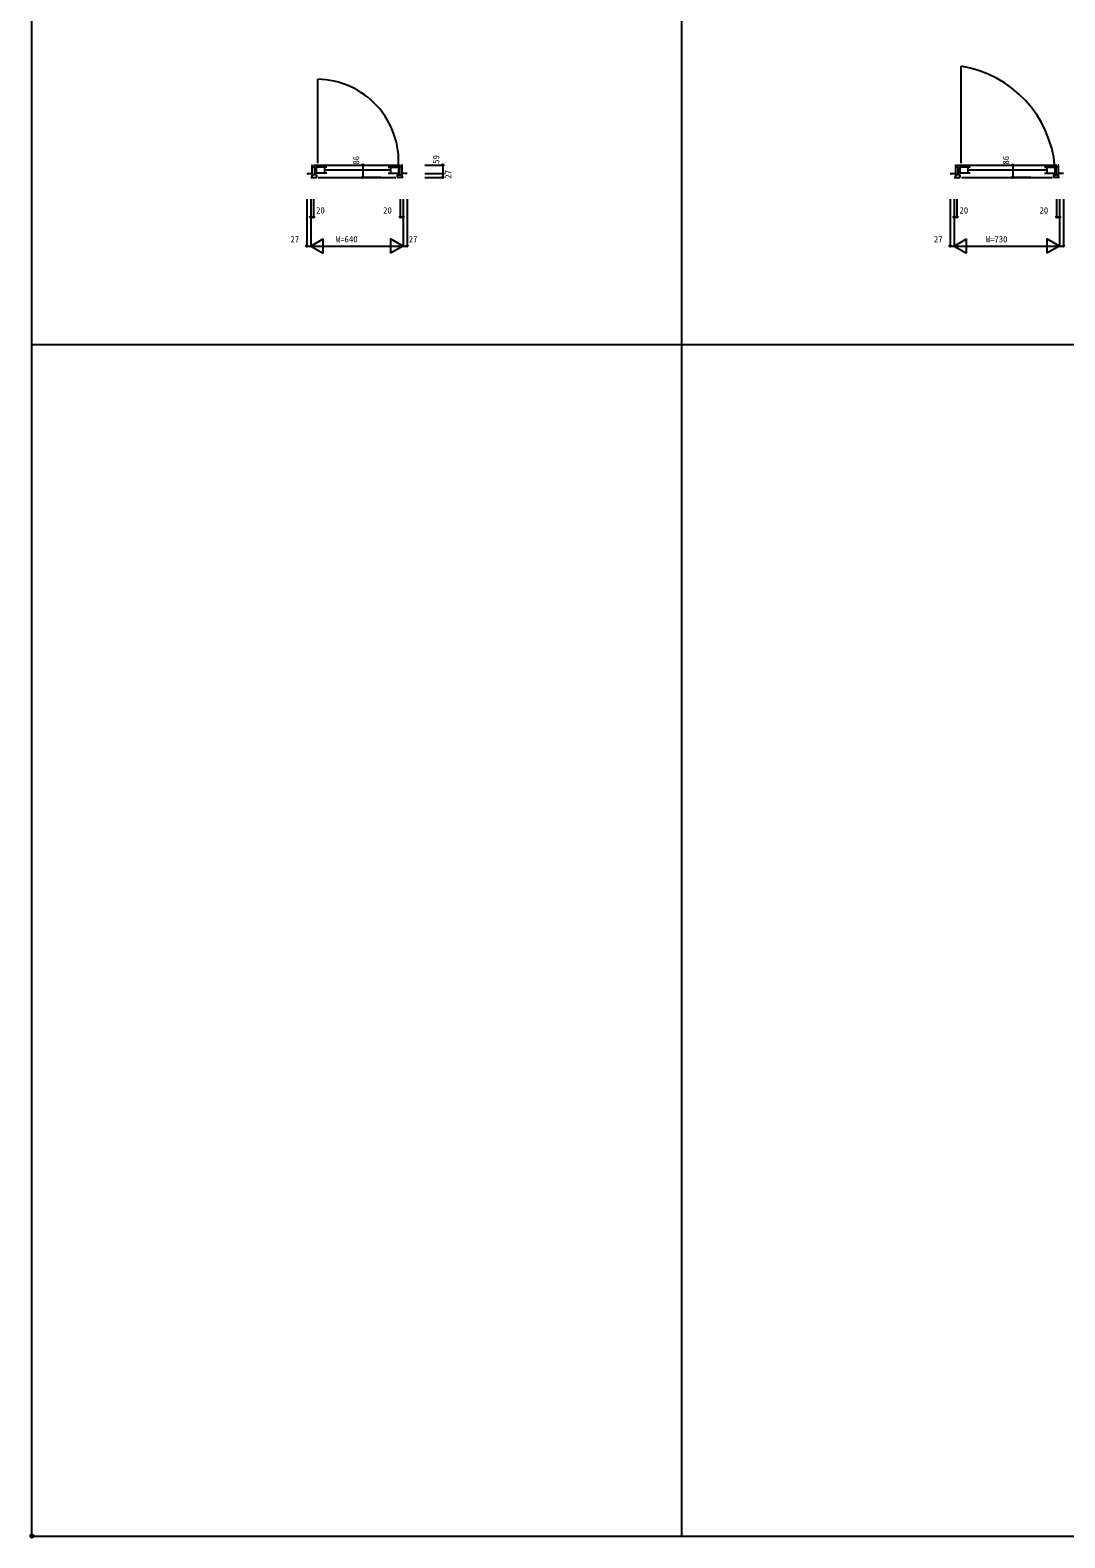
# Model space of a CAD drawing. Units: millimetres, scale not verified. Extents: x -13762 to 13750, y -10012 to 10000.
# Drawn here: x -13762 to -6598, y -10012 to 427 of the extents above; entities that cross this region are included whole.
import ezdxf
from ezdxf.enums import TextEntityAlignment as Align

# ---------------------------------------------------------------- set-up
doc = ezdxf.new("R2010")
doc.units = ezdxf.units.MM
doc.header["$LTSCALE"] = 50
doc.header["$PDMODE"] = 32
doc.header["$PDSIZE"] = 25
for name, color, linetype in [('0-2_YKK_B1', 4, 'Continuous'), ('0-4_YKK_F1', 7, 'Continuous'), ('0-6_YKK_N1', 2, 'Continuous')]:
    doc.layers.add(name, color=color, linetype=linetype)
doc.styles.add('ＭＳ ゴシック', font='')
doc.styles.get('ＭＳ ゴシック').set_extended_font_data('MS Gothic')

msp = doc.modelspace()

# ---------------------------------------------------------------- linework, layer by layer
at = {"layer": '0-2_YKK_B1'}
for p, q in [((-7316.5, -493.29), (-7316.5, 176.7)), ((-11771.5, -493.29), (-11771.5, 86.7)), ((-11811, -520.3), (-11794, -520.3)), ((-11801, -506.8), (-11199, -506.8)), ((-11794, -520.3), (-11794, -575.8)), ((-11725.4, -520.8), (-11725.4, -562.8)), ((-11267.6, -520.8), (-11267.6, -562.8)), ((-11189, -520.3), (-11206, -520.3)), ((-11206, -520.3), (-11206, -575.8)), ((-7356, -520.3), (-7339, -520.3)), ((-7346, -506.8), (-6654, -506.8)), ((-7339, -520.3), (-7339, -575.8)), ((-7270.4, -520.8), (-7270.4, -562.8)), ((-6722.6, -520.8), (-6722.6, -562.8)), ((-6644, -520.3), (-6661, -520.3)), ((-6661, -520.3), (-6661, -575.8)), ((-11847, -565.8), (-11811, -565.8)), ((-11820, -592.8), (-11779, -592.8)), ((-11779, -575.8), (-11811, -575.8)), ((-11708.4, -562.8), (-11781, -562.8)), ((-11779, -575.8), (-11779, -592.8)), ((-11769, -592.8), (-11231, -592.8)), ((-11720.4, -540), (-11272.6, -540)), ((-11284.6, -562.8), (-11212, -562.8)), ((-11221, -575.8), (-11189, -575.8)), ((-11221, -575.8), (-11221, -592.8)), ((-11180, -592.8), (-11221, -592.8)), ((-11153, -565.8), (-11189, -565.8)), ((-7392, -565.8), (-7356, -565.8)), ((-7365, -592.8), (-7324, -592.8)), ((-7324, -575.8), (-7356, -575.8)), ((-7253.4, -562.8), (-7326, -562.8)), ((-7324, -575.8), (-7324, -592.8)), ((-7314, -592.8), (-6686, -592.8)), ((-7265.4, -540), (-6727.6, -540)), ((-6739.6, -562.8), (-6667, -562.8)), ((-6676, -575.8), (-6644, -575.8)), ((-6676, -575.8), (-6676, -592.8)), ((-6635, -592.8), (-6676, -592.8)), ((-6608, -565.8), (-6644, -565.8))]:
    msp.add_line(p, q, dxfattribs=at)
for points in [[(-11815, -506.8), (-11811, -506.8), (-11811, -592.8)], [(-11708.4, -520.8), (-11781, -520.8), (-11781, -562.8)], [(-11284.6, -520.8), (-11212, -520.8), (-11212, -562.8)], [(-11185, -506.8), (-11189, -506.8), (-11189, -592.8)], [(-7360, -506.8), (-7356, -506.8), (-7356, -592.8)], [(-7253.4, -520.8), (-7326, -520.8), (-7326, -562.8)], [(-6739.6, -520.8), (-6667, -520.8), (-6667, -562.8)], [(-6640, -506.8), (-6644, -506.8), (-6644, -592.8)]]:
    msp.add_lwpolyline(points, dxfattribs=at)
for centre, radius, start, end in [((-7435.15, -584.93), 770.82, 4.77255, 81.14561), ((-11780.72, -483.19), 569.97, 356.2167, 89.07254)]:
    msp.add_arc(centre, radius, start, end, dxfattribs=at)
at = {"layer": '0-4_YKK_F1'}
for p, q in [((-13750, -10000), (-13750, 10000)), ((-9250, -10000), (-9250, 9500)), ((-13750, -1750), (13250, -1750)), ((-13750, -10000), (13750, -10000))]:
    msp.add_line(p, q, dxfattribs=at)
msp.add_point((-13750, -10000), dxfattribs=at)
at = {"layer": '0-6_YKK_N1'}
for p, q in [((-11459, -506.8), (-11459, -592.8)), ((-11030, -506.8), (-10905, -506.8)), ((-10905, -506.8), (-10905, -565.8)), ((-6959, -506.8), (-6959, -592.8)), ((-11334, -592.8), (-11459, -592.8)), ((-11030, -565.8), (-10905, -565.8)), ((-11030, -592.8), (-10905, -592.8)), ((-10905, -565.8), (-10905, -592.8)), ((-6834, -592.8), (-6959, -592.8)), ((-11820, -742.8), (-11820, -1067.8)), ((-11800, -742.8), (-11800, -867.8)), ((-11200, -742.8), (-11200, -867.8)), ((-11180, -742.8), (-11180, -1067.8)), ((-11153, -742.8), (-11153, -1067.8)), ((-7365, -742.8), (-7365, -1067.8)), ((-7345, -742.8), (-7345, -867.8)), ((-6655, -742.8), (-6655, -867.8)), ((-6635, -742.8), (-6635, -1067.8)), ((-6608, -742.8), (-6608, -1067.8)), ((-11820, -867.8), (-11800, -867.8)), ((-11200, -867.8), (-11180, -867.8)), ((-7365, -867.8), (-7345, -867.8)), ((-6655, -867.8), (-6635, -867.8)), ((-11820, -1067.8), (-11733.4, -1017.8)), ((-11733.4, -1117.8), (-11733.4, -1017.8)), ((-11180, -1067.8), (-11266.6, -1017.8)), ((-11266.6, -1017.8), (-11266.6, -1117.8)), ((-7365, -1067.8), (-7278.4, -1017.8)), ((-7278.4, -1117.8), (-7278.4, -1017.8)), ((-6635, -1067.8), (-6721.6, -1017.8)), ((-6721.6, -1017.8), (-6721.6, -1117.8)), ((-11820, -1067.8), (-11180, -1067.8)), ((-11820, -1067.8), (-11733.4, -1117.8)), ((-11180, -1067.8), (-11266.6, -1117.8)), ((-11180, -1067.8), (-11153, -1067.8)), ((-7365, -1067.8), (-6635, -1067.8)), ((-7365, -1067.8), (-7278.4, -1117.8)), ((-6635, -1067.8), (-6721.6, -1117.8)), ((-6635, -1067.8), (-6608, -1067.8))]:
    msp.add_line(p, q, dxfattribs=at)
for points in [[(-11847, -742.8), (-11847, -1067.8), (-11820, -1067.8)], [(-7392, -742.8), (-7392, -1067.8), (-7365, -1067.8)]]:
    msp.add_lwpolyline(points, dxfattribs=at)
for centre in [(-11459, -506.8), (-10905, -506.8), (-6959, -506.8), (-11459, -592.8), (-10905, -565.8), (-10905, -592.8), (-6959, -592.8), (-11820, -867.8), (-11800, -867.8), (-11200, -867.8), (-11180, -867.8), (-7365, -867.8), (-7345, -867.8), (-6655, -867.8), (-6635, -867.8), (-11847, -1067.8), (-11153, -1067.8), (-7392, -1067.8), (-6608, -1067.8)]:
    msp.add_circle(centre, 5, dxfattribs=at)

# ---------------------------------------------------------------- texts
at = {"layer": '0-6_YKK_N1', "style": 'ＭＳ ゴシック'}
for s, p in [('86', (-11471, -503.8)), ('59', (-10917, -498.8)), ('86', (-6971, -503.8)), ('27', (-10833, -601.49))]:
    msp.add_text(s, height=43.99, rotation=90, dxfattribs=at).set_placement(p, align=Align.BOTTOM_LEFT)
for s, p in [('20', (-11782.5, -855.8)), ('20', (-11318.15, -855.8)), ('20', (-7327.5, -855.8)), ('20', (-6773.15, -855.8)), ('27', (-11959.5, -1055.8)), ('W=640', (-11645, -1055.86)), ('27', (-11140.5, -1055.8)), ('27', (-7504.5, -1055.8)), ('W=730', (-7145, -1055.86))]:
    msp.add_text(s, height=43.99, dxfattribs=at).set_placement(p, align=Align.BOTTOM_LEFT)

doc.saveas('drawing.dxf')
